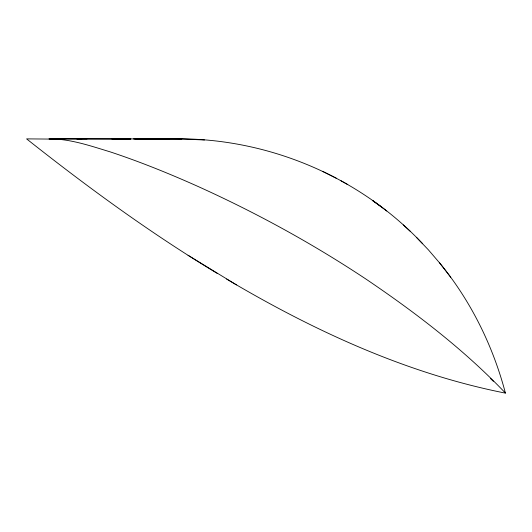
<?xml version="1.0" encoding="UTF-8"?>
<svg xmlns="http://www.w3.org/2000/svg" width="532" height="532" viewBox="0 0 532 532"><rect width="100%" height="100%" fill="white"/><g stroke="black" fill="none" stroke-linecap="round" stroke-linejoin="round"><path stroke-width="0.8" d="M169.189 138.905C260.461 136.411 351.984 172.508 416.396 237.285L428.459 249.914L439.798 263.147C470.833 300.972 492.951 345.76 505.4 393.015L505.4 393.115C406.149 373.471 313.188 330.458 226.619 279.074M58.793 138.892L130.912 138.965L76.841 138.885L87.068 138.885M113.788 138.905L127.062 138.919M156.874 138.892L181.818 139.032L169.489 138.892M124.215 138.912L156.042 138.905M157.233 138.899L169.608 138.925L144.205 138.899L169.262 138.992L156.328 138.899M81.848 138.912L54.211 138.885M134.669 138.919L157.545 138.978M111.813 138.925L126.769 138.945M133.412 138.905L169.429 138.952L135.028 138.912M156.634 138.892L168.371 138.938M54.756 138.945L64.704 138.985L48.971 138.885C70.018 138.726 90.234 145.828 110.137 151.853C139.823 161.668 168.837 173.432 197.379 186.173C256.118 212.667 312.816 243.736 366.482 279.426C416.031 312.956 463.997 349.657 505.4 393.015M204.501 139.983L181.505 139.005M53.965 139.105L26.6 138.885C87.567 187.164 150.509 233.149 217.136 273.348M322.804 171.437L336.264 178.207M347.762 184.571L341.065 180.807M236.461 284.893L188.055 255.274M386.744 211.018L381.89 207.274M403.309 224.923L410.139 231.201M422.714 243.742L416.396 237.285M439.585 262.868L450.69 277.225M493.344 381.284A255.393 1.456 44.3 0 1 490.537 378.618M158.283 139.025L146.127 138.938L158.283 139.025M378.312 204.66L372.892 200.757L382.568 207.806L377.447 204.002L378.312 204.66"/></g></svg>
